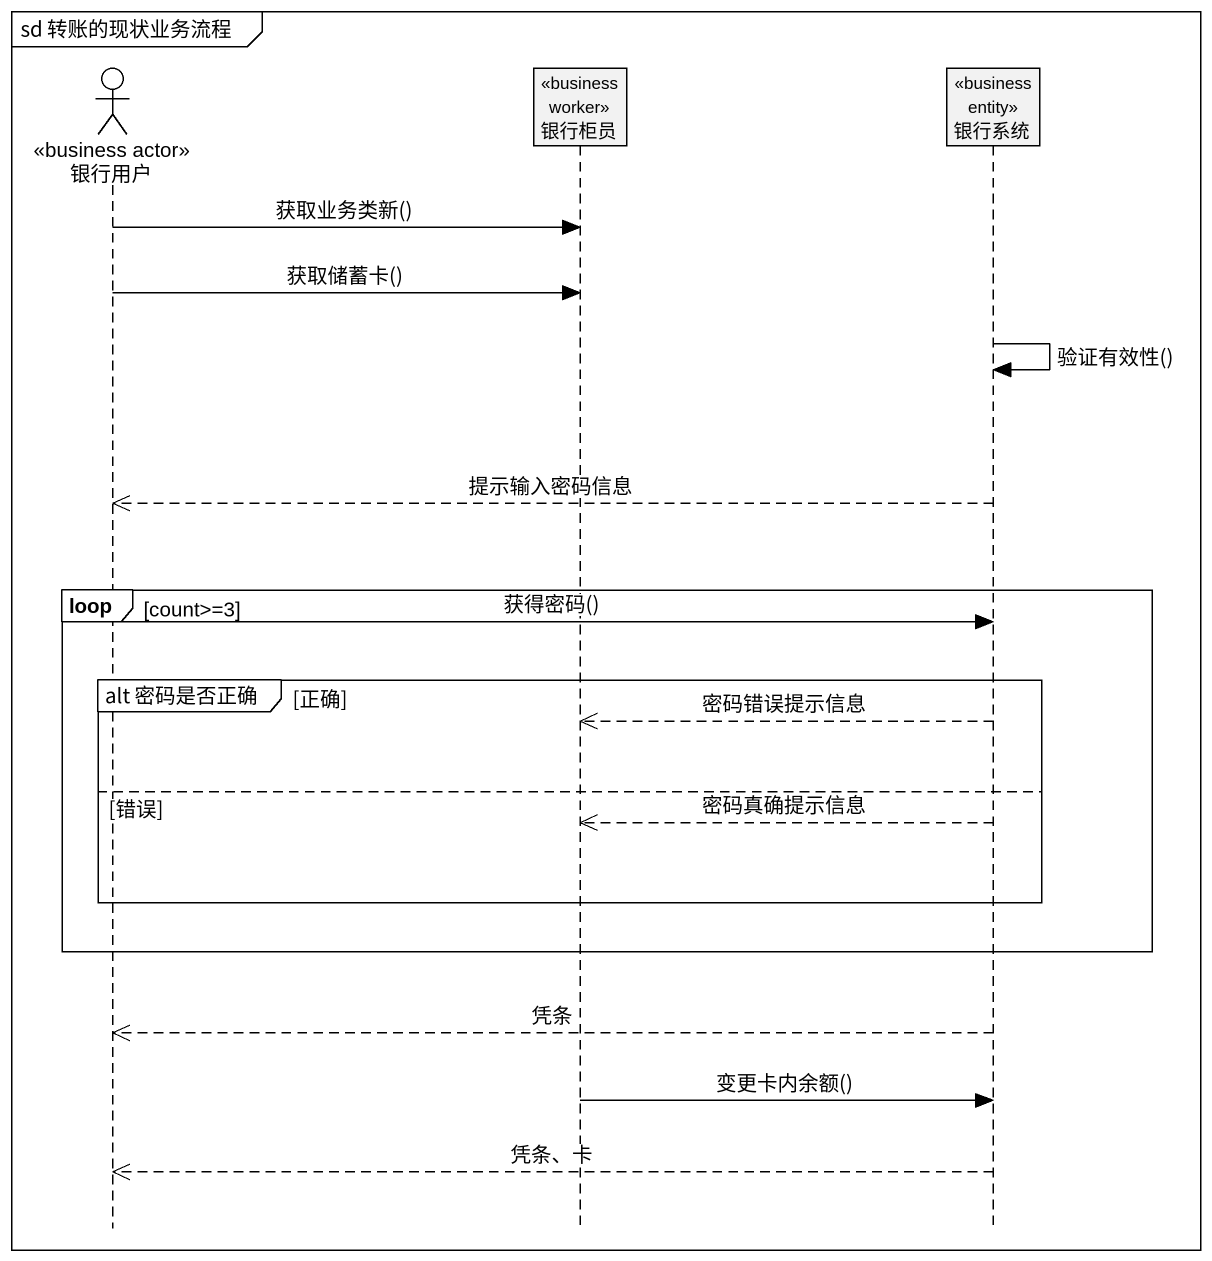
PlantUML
@startuml
mainframe sd 转账的现状业务流程
hide footbox
actor 银行用户 <<business actor>>
participant 银行柜员 <<business worker>>
participant 银行系统 <<business entity>>

银行用户 -> 银行柜员 : 获取业务类新()
银行用户 -> 银行柜员 : 获取储蓄卡()
银行系统 -> 银行系统 : 验证有效性()
银行系统 -->> 银行用户 : 提示输入密码信息
loop count>=3
  银行用户 -> 银行系统 : 获得密码()
  group alt 密码是否正确 [正确]
    银行系统 -->> 银行柜员 : 密码错误提示信息
  else 错误
    银行系统 -->> 银行柜员 : 密码真确提示信息
  end
end
银行系统 -->> 银行用户 : 凭条
银行柜员 -> 银行系统 : 变更卡内余额()
银行系统 -->> 银行用户 : 凭条、卡
@enduml
